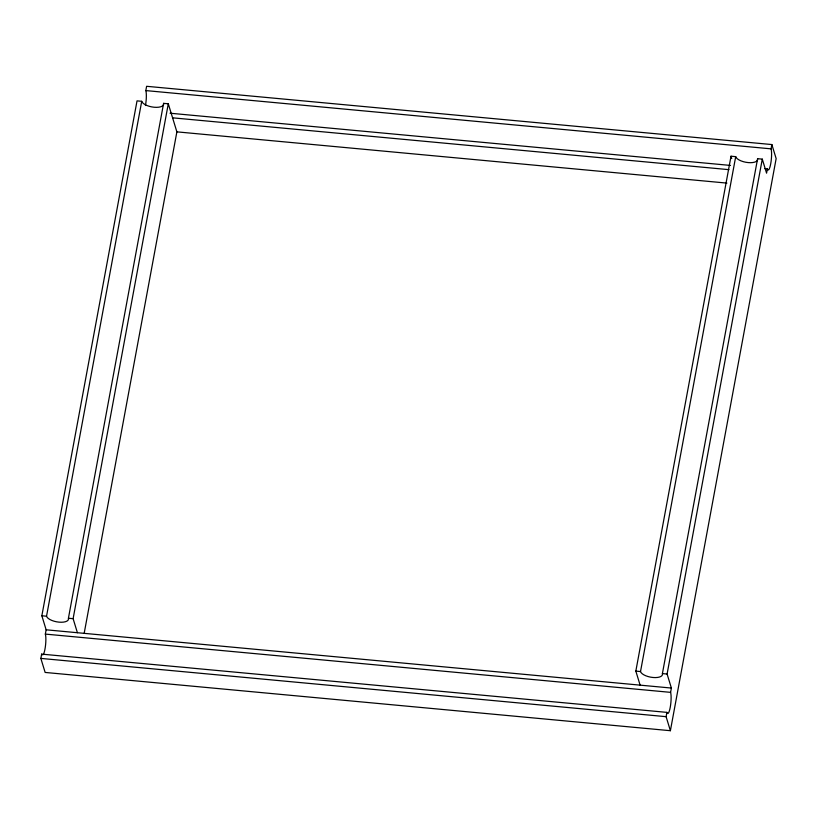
<?xml version="1.0" encoding="UTF-8"?>
<svg xmlns="http://www.w3.org/2000/svg" width="817" height="817" viewBox="0 0 817 817"><rect width="100%" height="100%" fill="white"/><g stroke="black" fill="none" stroke-linecap="round" stroke-linejoin="round"><path stroke-width="1.23" d="M43.25 654.662A11.203 2.155 -84.7 0 0 45.589 644.817A11.203 2.155 -84.7 0 0 45.343 634.094L46.14 629.805L41.851 615.773L137.031 100.869L141.719 101.308A11.203 4.667 10.5 0 0 154.168 107.241A11.203 4.667 10.5 0 0 163.604 103.35L168.292 103.779L176.88 131.854L84.243 632.971M77.401 632.715L73.111 618.683L68.424 618.244A11.203 4.667 10.5 0 1 58.977 622.146A11.203 4.667 10.5 0 1 46.538 616.212L141.719 101.308M145.467 105.516A11.203 2.155 -84.7 0 0 145.824 90.585L146.611 86.296L771.861 144.558L776.15 158.59L670.389 730.704L45.139 672.442L40.85 658.41L41.647 654.121L666.886 712.373A11.203 2.155 -84.7 0 0 670.246 707.277A11.203 2.155 -84.7 0 0 670.594 692.356L671.39 688.057L667.091 674.025L762.281 159.131L757.594 158.692A11.203 4.667 10.5 0 1 748.147 162.583A11.203 4.667 10.5 0 1 735.708 156.65L731.021 156.21L635.83 671.114L640.119 685.146M68.424 618.244L163.604 103.35M73.111 618.683L168.292 103.779M667.091 674.025L662.403 673.596A11.203 4.667 10.5 0 1 652.967 677.487A11.203 4.667 10.5 0 1 640.518 671.554L735.708 156.65M662.403 673.596L757.594 158.692M670.389 730.704L666.1 716.672L666.886 712.373M771.861 144.558L771.064 148.847A11.203 2.155 -84.7 0 1 770.717 163.768A11.203 2.155 -84.7 0 1 767.367 168.874L766.571 173.163L762.281 159.131M145.824 90.585L771.064 148.847M170.079 113.216L730.51 165.432M764.824 168.629L767.367 168.874M172.591 117.822L728.958 169.66M176.88 131.854L726.895 183.1M41.851 615.773L46.538 616.212M635.83 671.114L640.518 671.554M46.14 629.805L671.39 688.057M45.343 634.094L670.594 692.356M40.85 658.41L666.1 716.672M731.021 156.21L731.736 158.549M42.096 655.05A11.203 2.155 -84.7 0 1 41.647 654.121"/></g></svg>
